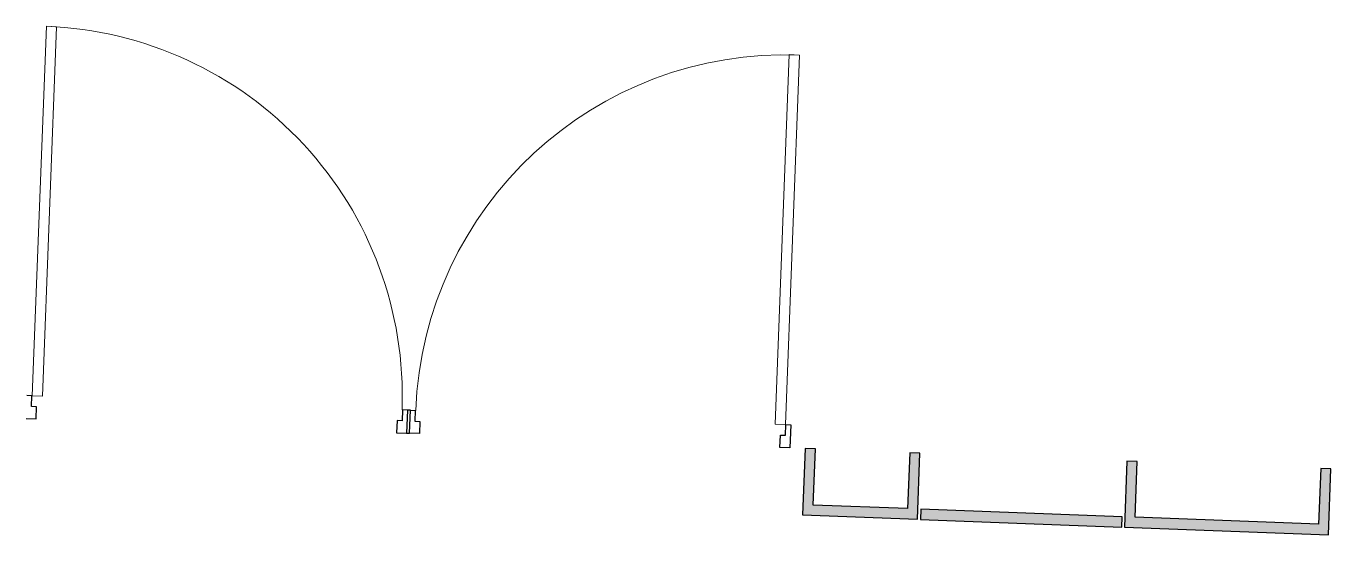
# Model space of a CAD drawing. Header units: millimetres. Extents: x 17567 to 83301, y -4294 to 56331.
# Drawn here: x 52746 to 57860, y 25831 to 27825 of the extents above; entities that cross this region are included whole.
import ezdxf

# ---------------------------------------------------------------- set-up
doc = ezdxf.new("R2010")
doc.units = ezdxf.units.MM
doc.header["$MEASUREMENT"] = 0
for name, color, linetype, lineweight in [('A-DOOR', 33, 'Continuous', 13), ('A-DOOR-FRAM', 33, 'Continuous', 30), ('A-WALL-PATT', 111, 'Continuous', 13), ('I-WALL', 2, 'Continuous', 13)]:
    doc.layers.add(name, color=color, linetype=linetype, lineweight=lineweight)

# ---------------------------------------------------------------- blocks, each defined once
blk = doc.blocks.new('Swing_Single_DOR1 - 2650 x 1500mm_GLASS PANEL-8264171-GA PLAN - LEVEL 11')
at = {"layer": 'A-DOOR', "lineweight": 13}
for p, q in [((-685, -45), (-725, -45)), ((-725, -45), (-725, -1495)), ((-685, -1495), (-685, -45)), ((-725, -1495), (-685, -1495))]:
    blk.add_line(p, q, dxfattribs=at)
at = {"layer": 'A-DOOR'}
blk.add_arc((-725, -45), 1450, 270, 0, dxfattribs=at)
at = {"layer": 'A-DOOR-FRAM'}
for p, q in [((-746, 45), (-707, 45)), ((-746, -45), (-746, 45)), ((-707, 45), (-707, -3)), ((707, 45), (746, 45)), ((707, -3), (707, 45)), ((-727, -45), (-746, -45)), ((-727, -3), (-727, -45)), ((-707, -3), (-727, -3)), ((727, -3), (707, -3)), ((727, -45), (727, -3)), ((746, -45), (727, -45))]:
    blk.add_line(p, q, dxfattribs=at)
blk = doc.blocks.new('Swing_Single_DOR1 - 2650 x 1500mm_GLASS PANEL-8264172-GA PLAN - LEVEL 11')
at = {"layer": 'A-DOOR', "lineweight": 13}
for p, q in [((-725, 1495), (-685, 1495)), ((-725, 45), (-725, 1495)), ((-685, 1495), (-685, 45)), ((-685, 45), (-725, 45))]:
    blk.add_line(p, q, dxfattribs=at)
at = {"layer": 'A-DOOR'}
blk.add_arc((-725, 45), 1450, 360, 90, dxfattribs=at)
at = {"layer": 'A-DOOR-FRAM'}
for p, q in [((-727, 45), (-746, 45)), ((-727, 3), (-727, 45)), ((-707, 3), (-727, 3)), ((-707, -45), (-707, 3)), ((727, 3), (707, 3)), ((707, 3), (707, -45)), ((746, 45), (727, 45)), ((727, 45), (727, 3)), ((-746, -45), (-707, -45)), ((707, -45), (746, -45))]:
    blk.add_line(p, q, dxfattribs=at)

msp = doc.modelspace()

# ---------------------------------------------------------------- hatches: boundary and pattern name
at = {"layer": 'A-WALL-PATT'}
for points in [[(55831.1, 25947.6), (55791.2, 25949.1), (55799.5, 26168.3), (55839.5, 26167.4)], [(56239.3, 25892), (56199.3, 25893.5), (56209.2, 26152.6), (56249.2, 26151.1)], [(57090.7, 25859.5), (57050.7, 25861), (57052.2, 25901), (57060.6, 26120.2), (57100.6, 26118.7)], [(57851.7, 25870.5), (57812.2, 25872), (57811.7, 25872.1), (57820.1, 26091.2), (57860, 26089.7)], [(56199.3, 25893.5), (56009.5, 25900.7), (55789.6, 25909.1), (55791.2, 25949.1), (56200.9, 25933.5)], [(57040.7, 25861.4), (56676.9, 25875.3), (56251.3, 25891.5), (56252.8, 25931.5), (57042.3, 25901.4)], [(57850.1, 25830.6), (57710.8, 25835.9), (57090.7, 25859.5), (57092.2, 25899.5), (57851.7, 25870.5)]]:
    msp.add_hatch(color=256, dxfattribs=at).paths.add_polyline_path(points)

# ---------------------------------------------------------------- linework, layer by layer
at = {"layer": 'I-WALL', "lineweight": 30}
for p, q in [((54240.3, 26319.7), (54236.8, 26229.7)), ((54252.1, 26319.2), (54240.3, 26319.7)), ((54248.7, 26229.3), (54252.1, 26319.2)), ((54236.8, 26229.7), (54248.7, 26229.3)), ((55799.5, 26168.9), (55789.6, 25909.1)), ((55839.5, 26167.4), (55799.5, 26168.9)), ((55831.1, 25947.6), (55839.5, 26167.4)), ((56209.2, 26152.6), (56200.9, 25933.5)), ((56249.2, 26151.1), (56209.2, 26152.6)), ((56239.3, 25892), (56249.2, 26151.1)), ((57060.6, 26120.2), (57050.7, 25861)), ((57100.6, 26118.7), (57060.6, 26120.2)), ((57092.2, 25899.5), (57100.6, 26118.7)), ((57820.1, 26091.2), (57811.7, 25872.1)), ((57860, 26089.7), (57820.1, 26091.2)), ((57850.1, 25830.6), (57860, 26089.7)), ((56200.9, 25933.5), (55831.1, 25947.6)), ((56252.8, 25931.5), (56251.3, 25891.5)), ((57042.3, 25901.4), (56252.8, 25931.5)), ((55789.6, 25909.1), (56239.3, 25892)), ((56251.3, 25891.5), (57040.7, 25861.4)), ((57040.7, 25861.4), (57042.3, 25901.4)), ((57811.7, 25872.1), (57092.2, 25899.5)), ((57050.7, 25861), (57850.1, 25830.6))]:
    msp.add_line(p, q, dxfattribs=at)

# ---------------------------------------------------------------- block references
at = {"layer": 'A-DOOR'}
for name, p, rotation in [('Swing_Single_DOR1 - 2650 x 1500mm_GLASS PANEL-8264172-GA PLAN - LEVEL 11', (53493.1, 26303.1), 357.816525054261), ('Swing_Single_DOR1 - 2650 x 1500mm_GLASS PANEL-8264171-GA PLAN - LEVEL 11', (54995.9, 26245.8), 177.8165250542611)]:
    msp.add_blockref(name, p, dxfattribs=dict(at, rotation=rotation))

doc.saveas('drawing.dxf')
